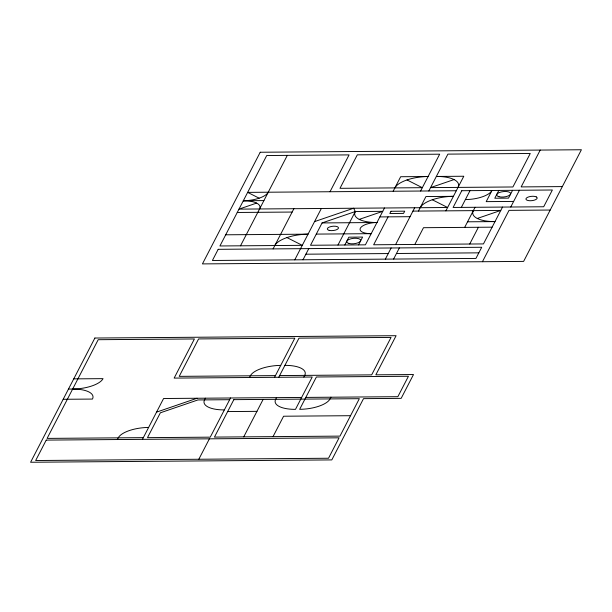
<?xml version="1.0" encoding="UTF-8"?>
<svg xmlns="http://www.w3.org/2000/svg" width="612" height="612" viewBox="0 0 612 612"><rect width="100%" height="100%" fill="white"/><g stroke="black" fill="none" stroke-linecap="round" stroke-linejoin="round"><path stroke-width="0.92" d="M117.351 439.546L118.231 437.848A25.773 9.907 -6 0 1 148.617 427.444M240.508 245.81L287.311 155.371M142.451 439.355L163.588 398.511L301.647 397.44M273.09 248.893L293.89 208.7M205.425 398.19L204.538 399.888A25.773 9.907 -6 0 0 224.359 409.902M294.762 259.848L321.346 208.485M330.013 191.74L349.077 154.89L266.725 155.532L219.922 245.97L302.274 245.328L286.952 237.586M198.823 459.252L209.388 438.827M230.525 397.991L210.253 437.159L147.5 437.649L160.359 412.802L197.905 399.942L229.645 399.697M303.001 259.779L308.777 248.617M359.252 219.387L382.745 211.339L355.297 211.553L322.065 222.936L310.513 245.267L365.41 244.838L384.481 207.996M249.459 377.505L250.339 375.806A25.773 9.907 -6 0 1 280.724 365.402M337.962 245.052L355.297 211.553L353.621 208.233L314.553 221.613M243.737 436.869L263.114 399.437M274.558 377.313L294.816 338.176L198.594 338.926L179.217 376.357L275.438 375.615M344.824 244.999L348.871 237.181L362.595 237.073L358.548 244.892M278.743 377.283L299 338.145L391.037 337.426L371.66 374.865L279.623 375.577M276.54 397.632L275.66 399.338A25.773 9.907 -6 0 0 295.481 409.352L312.212 377.023L174.152 378.094L194.409 338.956L98.188 339.706L47.109 438.399L143.33 437.649M393.149 191.242L400.661 176.73L428.109 176.516A28.183 10.832 -6 0 0 394.878 187.892M273.021 436.639L283.593 416.221L350.523 415.701M303.843 377.084L304.722 375.385A25.773 9.907 -6 0 0 284.909 365.372M388.092 216.862L373.649 244.777L483.449 243.92L502.521 207.07M385.353 259.136L391.129 247.975M420.597 191.028L439.668 154.186L357.316 154.828L339.981 188.32L422.334 187.685L407.011 179.936M395.604 244.601L414.676 207.759M393.585 259.075L399.361 247.906M418.432 211.063L425.944 196.551L453.393 196.337A28.183 10.832 -6 0 0 420.169 207.713M428.836 190.967L447.9 154.125L530.252 153.482L512.917 186.974L430.565 187.616L454.066 179.568M330.931 397.211L330.044 398.909A25.773 9.907 -6 0 1 299.666 409.321L316.396 376.984L408.433 376.273L397.861 396.691L305.824 397.41M414.821 244.456L423.489 227.702L492.117 227.174M445.88 210.849L463.797 176.241L436.348 176.455A28.183 10.832 -6 0 1 458.021 187.402M461.341 207.392L470.008 190.646M464.669 227.389L475.065 207.284M469.725 244.027L478.393 227.282M498.834 190.424L494.787 198.234L508.511 198.127L512.558 190.317M482.44 261.722L509.023 210.36L550.196 210.038M510.752 207.009L519.42 190.263M540.22 150.07L521.156 186.912L562.329 186.591M256.612 203.092L238.994 209.128L447.617 207.499L432.294 199.757M477.291 218.469L500.784 210.421L412.939 211.109M156.542 412.128L197.056 398.251M456.284 190.753L247.661 192.375L259.151 198.189M259.58 208.967A21.137 8.124 -6 0 0 243.324 200.751L263.91 200.591M513.644 201.425L486.196 201.639L491.972 190.477A22.545 8.667 -6 0 1 465.388 199.581M237.257 212.471L292.161 212.05M379.861 216.923L410.055 216.686M322.065 222.936L376.969 222.508A28.183 10.832 -6 0 1 355.297 211.553M467.553 221.804L495.009 221.59A28.183 10.832 -6 0 1 473.336 210.635M225.698 234.801L308.05 234.167A28.183 10.832 -6 0 0 274.826 245.542M316.289 234.098L371.193 233.669A14.091 5.416 -6 0 1 360.353 228.2A14.091 5.416 -6 0 1 376.969 222.508M305.885 254.194L388.238 253.559M396.477 253.49L478.829 252.848M73.754 378.874L103.038 378.644A25.773 9.907 -6 0 1 72.652 389.056L68.468 389.087M63.181 399.292L92.466 399.07A25.773 9.907 -6 0 0 72.652 389.056M227.664 411.57L256.948 411.348M268.247 192.214A21.137 8.124 -6 0 1 243.324 200.751M94.883 338.038L30.6 462.251L331.811 459.91L363.513 398.649L401.166 398.358L413.498 374.536L375.845 374.827L396.102 335.697L94.883 338.038M46.229 440.097L35.664 460.522L328.514 458.243L339.079 437.817L46.229 440.097M260.222 152.25L202.442 263.902L523.62 261.401L581.4 149.749L260.222 152.25M218.186 249.321L212.41 260.483L475.937 258.432L481.721 247.271L218.186 249.321M233.83 399.659L214.452 437.098L339.958 436.119L359.336 398.687L233.83 399.659M390.984 211.278L389.829 213.512L403.553 213.404L404.708 211.171L390.984 211.278M461.777 190.715L453.109 207.46L543.693 206.757L552.361 190.003L461.777 190.715M536.257 196.896L535.301 196.551A5.638 2.165 -6 0 0 527.904 197.179A5.638 2.165 -6 0 0 526.856 200.116L527.812 200.461A5.638 2.165 -6 0 0 535.209 199.833A5.638 2.165 -6 0 0 536.257 196.896M349.024 243.484A7.046 2.708 -6 0 0 360.567 240.983A7.046 2.708 -6 0 0 351.525 238.649A7.046 2.708 -6 0 0 349.024 243.484M329.157 230.364A5.638 2.165 -6 0 0 338.39 228.368A5.638 2.165 -6 0 0 331.161 226.501A5.638 2.165 -6 0 0 329.157 230.364M498.994 196.72A7.046 2.708 -6 0 0 510.538 194.226A7.046 2.708 -6 0 0 501.496 191.885A7.046 2.708 -6 0 0 498.994 196.72"/></g></svg>
